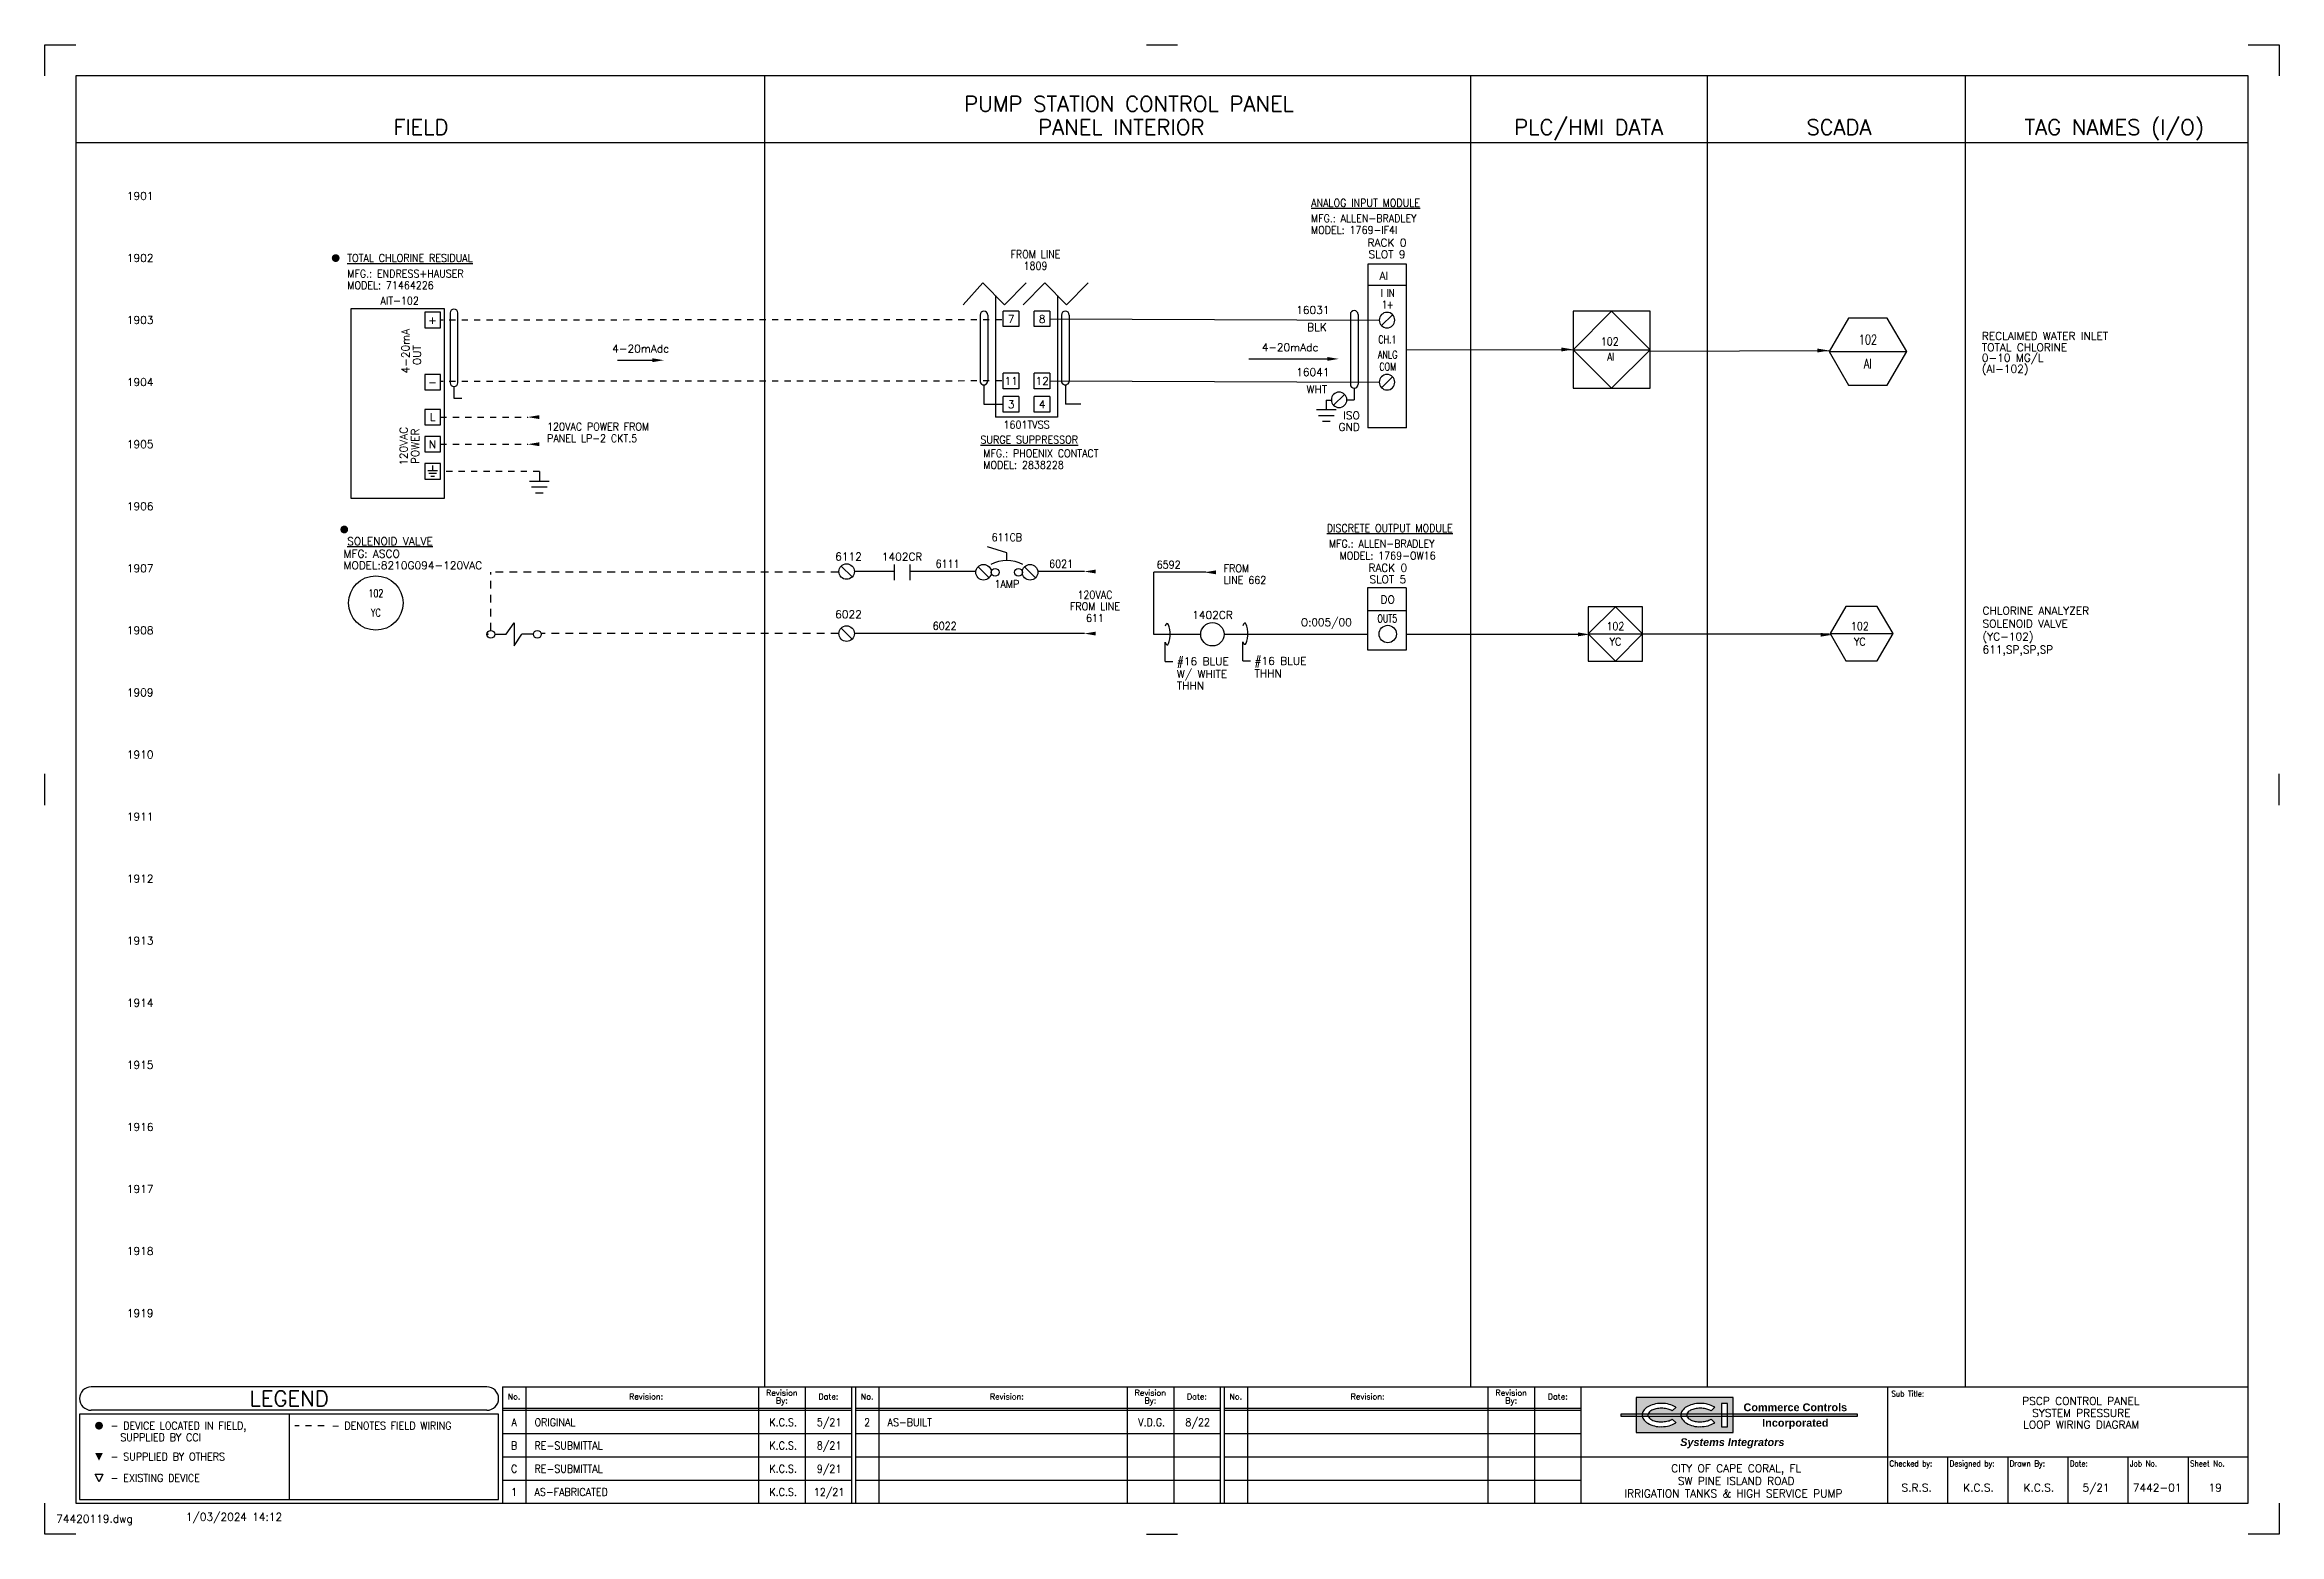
# Model space of a CAD drawing. Extents: x 0 to 36, y 0 to 24.
import ezdxf
from ezdxf.enums import TextEntityAlignment as Align

# ---------------------------------------------------------------- set-up
doc = ezdxf.new("R2010")
doc.units = 0
doc.header["$LTSCALE"] = 0.5
doc.header["$MEASUREMENT"] = 0
doc.linetypes.add('HIDDEN2', pattern=[0.1875, 0.125, -0.0625])
doc.layers.get('0').update_dxf_attribs({"linetype": 'CONTINUOUS'})
for name, color, linetype in [('02_i1769-IA16-AC-DIGITAL-', 32, 'CONTINUOUS'), ('02_i1769-IF8-ANALOG-', 32, 'CONTINUOUS'), ('BORDER', 2, 'CONTINUOUS'), ('CUT-MARK', 5, 'CONTINUOUS')]:
    doc.layers.add(name, color=color, linetype=linetype)
doc.styles.add('arial', font='arialbd.ttf')
doc.styles.add('arialitalic', font='arialbi.ttf')
doc.styles.add('ROMANS', font='ROMANS.shx')
doc.styles.get("Standard").update_dxf_attribs({"font": 'SIMPLEX'})
doc.linetypes.add('FENCELINE1', pattern='A,0.25,-0.1,[133,ltypeshp.shx,S=0.1,R=0,X=-0.1,Y=0],-0.1,1', length=1.45)

# ---------------------------------------------------------------- blocks, each defined once
blk = doc.blocks.new('CUTMARK')
at = {"color": 5}
for p, q in [((0, 23.5), (0, 24)), ((0, 24), (0.5, 24)), ((17.75, 24), (18.25, 24)), ((35.5, 24), (36, 24)), ((36, 24), (36, 23.5)), ((0, 11.75), (0, 12.25)), ((36, 11.75), (36, 12.25)), ((0, 0), (0, 0.5)), ((36, 0.5), (36, 0)), ((0.5, 0), (0, 0)), ((17.75, 0), (18.25, 0)), ((36, 0), (35.5, 0))]:
    blk.add_line(p, q, dxfattribs=at)
blk = doc.blocks.new('FCIRLEG')
at = {"color": 5, "const_width": 0.0625}
blk.add_lwpolyline([(-0.03125, 0, 1), (0.03125, 0, 1)], format="xyb", close=True, dxfattribs=at)
blk = doc.blocks.new('FTRIULEG')
at = {"color": 5}
blk.add_solid([(0, 0.125), (0, 0.125), (-0.0625, 0), (0.0625, 0)], dxfattribs=at)
blk = doc.blocks.new('CCILOGO3')
h = blk.add_hatch(color=256)
h.paths.add_polyline_path([(25.922, 2.094, -0.060974), (26.047, 2.109, -0.060974), (26.172, 2.094, -0.074343), (26.268, 2.054, -0.016679), (26.281, 2.046), (26.221, 1.988, 0.036094), (26.202, 1.999, 0.064948), (26.135, 2.022, 0.051099), (26.047, 2.031, 0.051099), (25.958, 2.022, 0.064948), (25.892, 1.999, 0.104203), (25.841, 1.959, 0.105248), (25.83, 1.937), (26.36, 1.937, -0.117879), (26.38, 1.988, -0.106943), (26.451, 2.054, -0.074343), (26.547, 2.094, -0.060974), (26.672, 2.109, -0.060974), (26.797, 2.094, -0.074343), (26.893, 2.054, -0.016679), (26.906, 2.046), (26.846, 1.988, 0.036094), (26.827, 1.999, 0.064948), (26.76, 2.022, 0.051099), (26.672, 2.031, 0.051099), (26.583, 2.022, 0.064948), (26.517, 1.999, 0.104203), (26.466, 1.959, 0.105248), (26.455, 1.937), (27.016, 1.937), (27.016, 2.109), (27.109, 2.109), (27.109, 1.937), (27.203, 1.937), (27.203, 2.203), (25.641, 2.203), (25.641, 1.937), (25.735, 1.937, -0.117879), (25.755, 1.988, -0.106943), (25.826, 2.054, -0.074343)])
h.paths.add_polyline_path([(25.826, 1.789, -0.106943), (25.755, 1.856, -0.117879), (25.735, 1.906), (25.641, 1.906), (25.641, 1.641), (27.203, 1.641), (27.203, 1.906), (27.109, 1.906), (27.109, 1.734), (27.016, 1.734), (27.016, 1.906), (26.455, 1.906, 0.105248), (26.466, 1.885, 0.104203), (26.517, 1.845, 0.064948), (26.592, 1.819, 0.063643), (26.672, 1.812, 0.051099), (26.76, 1.822, 0.064948), (26.827, 1.845, 0.036094), (26.846, 1.856), (26.906, 1.798, -0.016679), (26.893, 1.789, -0.074343), (26.797, 1.75, -0.060974), (26.672, 1.734, -0.074995), (26.558, 1.745, -0.074343), (26.451, 1.789, -0.106943), (26.38, 1.856, -0.117879), (26.36, 1.906), (25.83, 1.906, 0.105248), (25.841, 1.885, 0.104203), (25.892, 1.845, 0.064948), (25.967, 1.819, 0.063643), (26.047, 1.812, 0.051099), (26.135, 1.822, 0.064948), (26.202, 1.845, 0.036094), (26.221, 1.856), (26.281, 1.798, -0.016679), (26.268, 1.789, -0.074343), (26.172, 1.75, -0.060974), (26.047, 1.734, -0.074995), (25.933, 1.745, -0.074343)])
h.paths.add_polyline_path([(25.641, 1.906), (25.641, 1.937), (25.391, 1.937), (25.391, 1.906)])
h.paths.add_polyline_path([(25.83, 1.906, -0.068202), (25.828, 1.922, -0.068202), (25.83, 1.937), (25.735, 1.937, 0.033731), (25.734, 1.922, 0.033731), (25.735, 1.906)])
h.paths.add_polyline_path([(26.455, 1.906, -0.068202), (26.453, 1.922, -0.068202), (26.455, 1.937), (26.36, 1.937, 0.033731), (26.359, 1.922, 0.033731), (26.36, 1.906)])
h.paths.add_polyline_path([(27.109, 1.906), (27.109, 1.937), (27.016, 1.937), (27.016, 1.906)])
h.paths.add_polyline_path([(29.203, 1.906), (29.203, 1.937), (27.203, 1.937), (27.203, 1.906)])
for p, q in [((27.203, 2.203), (25.641, 2.203)), ((25.641, 2.203), (25.641, 1.641)), ((27.203, 1.641), (27.203, 2.203)), ((29.203, 1.937), (25.391, 1.937)), ((25.391, 1.937), (25.391, 1.906)), ((25.391, 1.906), (29.203, 1.906)), ((26.221, 1.988), (26.281, 2.046)), ((26.221, 1.856), (26.281, 1.798)), ((26.846, 1.988), (26.906, 2.046)), ((26.846, 1.856), (26.906, 1.798)), ((27.109, 2.109), (27.016, 2.109)), ((27.016, 2.109), (27.016, 1.734)), ((27.109, 1.734), (27.109, 2.109)), ((29.203, 1.906), (29.203, 1.937)), ((25.641, 1.641), (27.203, 1.641)), ((27.016, 1.734), (27.109, 1.734))]:
    blk.add_line(p, q)
for centre, radius, start, end in [((25.851, 1.922), 0.116, 145.3805, 180), ((25.851, 1.922), 0.116, 180, 214.6195), ((25.944, 1.857), 0.23, 120.9638, 145.3805), ((25.944, 1.987), 0.23, 214.6195, 239.0362), ((26.006, 1.754), 0.35, 103.9568, 120.9638), ((25.886, 1.922), 0.0581, 140.3607, 180), ((25.886, 1.922), 0.0581, 180, 219.6393), ((25.962, 1.859), 0.157, 116.5651, 140.3607), ((25.962, 1.985), 0.157, 219.6393, 243.4349), ((26.013, 1.757), 0.271, 101.7009, 116.5651), ((26.028, 2.117), 0.305, 243.4349, 258.2991), ((26.047, 1.59), 0.519, 90, 103.9568), ((26.047, 1.595), 0.436, 90, 101.7009), ((26.031, 2.129), 0.317, 258.2991, 272.8654), ((26.047, 1.59), 0.519, 76.0432, 90), ((26.047, 1.595), 0.436, 78.2991, 90), ((26.047, 2.249), 0.436, 270, 281.7009), ((26.08, 1.757), 0.271, 63.4349, 78.2991), ((26.08, 2.087), 0.271, 281.7009, 296.5651), ((26.088, 1.754), 0.35, 59.0362, 76.0432), ((26.131, 1.859), 0.157, 55.1664, 63.4349), ((26.131, 1.985), 0.157, 296.5651, 304.8336), ((26.149, 1.857), 0.23, 55.214, 59.0362), ((26.476, 1.922), 0.116, 145.3805, 180), ((26.476, 1.922), 0.116, 180, 214.6195), ((26.569, 1.857), 0.23, 120.9638, 145.3805), ((26.569, 1.987), 0.23, 214.6195, 239.0362), ((26.631, 1.754), 0.35, 103.9568, 120.9638), ((26.511, 1.922), 0.0581, 140.3607, 180), ((26.511, 1.922), 0.0581, 180, 219.6393), ((26.587, 1.859), 0.157, 116.5651, 140.3607), ((26.587, 1.985), 0.157, 219.6393, 243.4349), ((26.638, 1.757), 0.271, 101.7009, 116.5651), ((26.653, 2.117), 0.305, 243.4349, 258.2991), ((26.672, 1.59), 0.519, 90, 103.9568), ((26.672, 1.595), 0.436, 90, 101.7009), ((26.656, 2.129), 0.317, 258.2991, 272.8654), ((26.672, 1.59), 0.519, 76.0432, 90), ((26.672, 1.595), 0.436, 78.2991, 90), ((26.672, 2.249), 0.436, 270, 281.7009), ((26.705, 1.757), 0.271, 63.4349, 78.2991), ((26.705, 2.087), 0.271, 281.7009, 296.5651), ((26.713, 1.754), 0.35, 59.0362, 76.0432), ((26.756, 1.859), 0.157, 55.1664, 63.4349), ((26.756, 1.985), 0.157, 296.5651, 304.8336), ((26.774, 1.857), 0.23, 55.214, 59.0362), ((26.027, 2.125), 0.391, 239.0362, 256.0432), ((26.025, 2.118), 0.384, 256.0432, 273.1986), ((26.047, 2.253), 0.519, 270, 283.9568), ((26.088, 2.09), 0.35, 283.9568, 300.9638), ((26.149, 1.987), 0.23, 300.9638, 304.786), ((26.652, 2.125), 0.391, 239.0362, 256.0432), ((26.65, 2.118), 0.384, 256.0432, 273.1986), ((26.672, 2.253), 0.519, 270, 283.9568), ((26.713, 2.09), 0.35, 283.9568, 300.9638), ((26.774, 1.987), 0.23, 300.9638, 304.786)]:
    blk.add_arc(centre, radius, start, end)
for s, style, p in [('Commerce Controls', 'arial', (28.203, 1.984)), ('Incorporated', 'arial', (28.203, 1.734)), ('Systems Integrators', 'arialitalic', (27.188, 1.422))]:
    blk.add_text(s, height=0.125, dxfattribs=dict(style=style)).set_placement(p, align=Align.CENTER)
blk = doc.blocks.new('TERM')
at = {"color": 1}
blk.add_line((-0.088, 0.088), (0.088, -0.088), dxfattribs=at)
blk.add_circle((0, 0), 0.125, dxfattribs=at)
blk = doc.blocks.new('gnd')
at = {"color": 5}
for p, q in [((0, 0), (0, -0.15625)), ((-0.15625, -0.15625), (0.15625, -0.15625)), ((-0.125, -0.25), (0.125, -0.25)), ((-0.0625, -0.34375), (0.0625, -0.34375))]:
    blk.add_line(p, q, dxfattribs=at)
blk = doc.blocks.new('RARROW')
at = {"color": 5}
blk.add_solid([(-0.125, 0.03125), (-0.125, -0.03125), (0.0625, 0)], dxfattribs=at)
blk = doc.blocks.new('LARROW')
at = {"color": 5}
blk.add_solid([(0.125, 0.03125), (0.125, -0.03125), (-0.0625, 0)], dxfattribs=at)
blk = doc.blocks.new('VNUMHAND')
at = {"color": 5}
blk.add_line((0, 0), (0, -0.309), dxfattribs=at)
at = {"color": 5, "linetype": 'Continuous'}
blk.add_polyline3d([(0, -0.309, 0), (-0.012, -0.281, 0), (-0.026, -0.267, 0), (-0.04, -0.269, 0), (-0.054, -0.286, 0), (-0.065, -0.318, 0), (-0.073, -0.361, 0), (-0.078, -0.411, 0), (-0.078, -0.464, 0), (-0.073, -0.514, 0), (-0.065, -0.557, 0), (-0.054, -0.589, 0), (-0.04, -0.606, 0), (-0.026, -0.608, 0), (-0.012, -0.594, 0), (0, -0.566, 0)], dxfattribs=at)
blk = doc.blocks.new('1SHIELD')
at = {"color": 5}
for p, q in [((-0.0625, 0.0625), (-0.0625, -1.0625)), ((0.0625, -1.0625), (0.0625, 0.0625)), ((0, -1.125), (0, -1.3125))]:
    blk.add_line(p, q, dxfattribs=at)
for centre, start, end in [((0, 0.0625), 0, 180), ((0, -1.0625), 180, 0)]:
    blk.add_arc(centre, 0.0625, start, end, dxfattribs=at)
blk = doc.blocks.new('sv')
at = {"color": 5}
for p, q in [((-0.3125, 0), (-0.125, 0)), ((-0.125, 0), (0, 0.1875)), ((0, 0.1875), (0, -0.1875)), ((0, -0.1875), (0.125, 0)), ((0.3125, 0), (0.125, 0))]:
    blk.add_line(p, q, dxfattribs=at)
for centre in [(-0.375, 0), (0.375, 0)]:
    blk.add_circle(centre, 0.0625, dxfattribs=at)
blk.add_point((-0.421875, 0), dxfattribs=at)
blk.add_attdef('NUMBER', text='', height=0.125, dxfattribs=at).set_placement((0, 0.3125), align=Align.CENTER)
blk = doc.blocks.new('conno')
at = {"color": 5}
for p, q in [((-0.125, 0.125), (-0.125, -0.125)), ((0.125, 0.125), (0.125, -0.125))]:
    blk.add_line(p, q, dxfattribs=at)
at = {"color": 5, "style": 'ROMANS'}
blk.add_attdef('NUMBER', text='', height=0.125, dxfattribs=at).set_placement((0, 0.1875), align=Align.CENTER)
blk = doc.blocks.new('1CB')
at = {"color": 5}
for p, q in [((0, 0.312), (-0.312, 0.408)), ((0, 0.188), (0, 0.312))]:
    blk.add_line(p, q, dxfattribs=at)
for centre in [(-0.188, 0), (0.188, 0)]:
    blk.add_circle(centre, 0.0625, dxfattribs=at)
blk.add_arc((0, -0.375), 0.562, 62.5596, 117.4404, dxfattribs=at)
blk = doc.blocks.new('term1cb')
for name, p in [('1CB', (0, 0)), ('TERM', (-0.375, 0)), ('TERM', (0.375, 0))]:
    blk.add_blockref(name, p)
blk = doc.blocks.new('11')
at = {"style": 'ROMANS', "width": 0.9}
for s, p in [('C', (7.562, 0.993)), ('K.C.S.', (11.896, 0.993)), ('9/21', (12.637, 0.993))]:
    blk.add_text(s, height=0.125, dxfattribs=at).set_placement(p, align=Align.CENTER)
blk.add_text('RE-SUBMITTAL', height=0.125, dxfattribs=at).set_placement((7.891, 0.993))
blk = doc.blocks.new('14')
at = {"style": 'ROMANS', "width": 0.9}
for s, p in [('1', (7.563, 0.618)), ('K.C.S.', (11.896, 0.618)), ('12/21', (12.637, 0.618))]:
    blk.add_text(s, height=0.125, dxfattribs=at).set_placement(p, align=Align.CENTER)
blk.add_text('AS-FABRICATED', height=0.125, dxfattribs=at).set_placement((7.891, 0.618))
blk = doc.blocks.new('DrawingName')
at = {"color": 0, "linetype": 'Continuous', "insert": (0.1875, 0.3125), "char_height": 0.125, "attachment_point": 1, "style": 'ROMANS'}
blk.add_mtext('74420119.dwg', dxfattribs=at)
blk = doc.blocks.new('dwgfilename')
at = {"color": 0, "linetype": 'Continuous'}
blk.add_blockref('DrawingName', (0, 0), dxfattribs=at)
blk = doc.blocks.new('dwgdate')
at = {"color": 0, "linetype": 'Continuous', "insert": (2.1875, 0.34375), "char_height": 0.125, "attachment_point": 1, "style": 'ROMANS'}
blk.add_mtext(' 1/03/2024 14:12', dxfattribs=at)
blk = doc.blocks.new('Drawing_Name_Date_Panel_Layout')
at = {"linetype": 'Continuous'}
for name in ['dwgdate', 'dwgfilename']:
    blk.add_blockref(name, (0, 0), dxfattribs=at)

msp = doc.modelspace()

# ---------------------------------------------------------------- linework, layer by layer
at = {"linetype": 'Continuous'}
for p, q in [((11.594, 23.5), (11.594, 2.375)), ((22.969, 23.5), (22.969, 2.375)), ((26.781, 23.5), (26.781, 2.375)), ((30.938, 23.5), (30.938, 2.375)), ((0.5, 22.422), (35.5, 22.422)), ((15.113, 20.164), (14.799, 19.81)), ((15.463, 19.81), (15.113, 20.164)), ((15.812, 20.164), (15.463, 19.81)), ((16.113, 20.164), (15.763, 19.81)), ((16.463, 19.81), (16.113, 20.164)), ((16.812, 20.164), (16.463, 19.81)), ((21.939, 20.464), (21.314, 20.464)), ((21.314, 20.464), (21.314, 17.829)), ((21.939, 17.829), (21.939, 20.464)), ((15.318, 19.957), (15.318, 18)), ((16.318, 19.957), (16.318, 18)), ((21.314, 20.125), (21.939, 20.125)), ((6.125, 19.688), (6.125, 19.438)), ((6.125, 19.688), (6.125, 19.438)), ((6.375, 19.688), (6.125, 19.688)), ((6.375, 19.688), (6.125, 19.688)), ((6.375, 19.438), (6.375, 19.688)), ((6.375, 19.438), (6.375, 19.688)), ((15.693, 19.707), (15.443, 19.707)), ((15.443, 19.457), (15.443, 19.707)), ((15.693, 19.457), (15.443, 19.457)), ((15.693, 19.707), (15.693, 19.457)), ((16.193, 19.707), (15.943, 19.707)), ((15.943, 19.457), (15.943, 19.707)), ((16.193, 19.457), (15.943, 19.457)), ((16.193, 19.707), (16.193, 19.457)), ((16.193, 19.582), (21.5, 19.562)), ((6.125, 19.438), (6.375, 19.438)), ((6.125, 19.438), (6.375, 19.438)), ((24.623, 19.085), (25.862, 19.085)), ((28.747, 19.055), (29.997, 19.055)), ((28.83, 19.055), (29.913, 19.055)), ((6.125, 18.688), (6.125, 18.438)), ((6.125, 18.688), (6.125, 18.438)), ((6.375, 18.688), (6.125, 18.688)), ((6.375, 18.688), (6.125, 18.688)), ((6.125, 18.438), (6.375, 18.438)), ((6.125, 18.438), (6.375, 18.438)), ((6.375, 18.438), (6.375, 18.688)), ((6.375, 18.438), (6.375, 18.688)), ((15.693, 18.707), (15.443, 18.707)), ((15.443, 18.457), (15.443, 18.707)), ((15.693, 18.457), (15.443, 18.457)), ((15.693, 18.707), (15.693, 18.457)), ((16.193, 18.707), (15.943, 18.707)), ((15.943, 18.457), (15.943, 18.707)), ((16.193, 18.457), (15.943, 18.457)), ((16.193, 18.707), (16.193, 18.457)), ((16.193, 18.582), (21.5, 18.562)), ((6.125, 18.125), (6.125, 17.875)), ((6.375, 18.125), (6.125, 18.125)), ((6.375, 17.875), (6.375, 18.125)), ((6.594, 18.304), (6.719, 18.304)), ((15.131, 18.207), (15.443, 18.207)), ((16.318, 18), (15.318, 18)), ((15.693, 18.332), (15.443, 18.332)), ((15.443, 18.082), (15.443, 18.332)), ((15.693, 18.082), (15.443, 18.082)), ((15.693, 18.332), (15.693, 18.082)), ((16.193, 18.332), (15.943, 18.332)), ((15.943, 18.082), (15.943, 18.332)), ((16.193, 18.082), (15.943, 18.082)), ((16.193, 18.332), (16.193, 18.082)), ((16.694, 18.207), (16.443, 18.207)), ((16.694, 18.207), (16.443, 18.207)), ((6.125, 17.875), (6.375, 17.875)), ((6.125, 17.688), (6.125, 17.438)), ((6.375, 17.688), (6.125, 17.688)), ((6.375, 17.438), (6.375, 17.688)), ((21.939, 17.829), (21.314, 17.829)), ((6.125, 17.438), (6.375, 17.438)), ((6.125, 17.25), (6.125, 17)), ((6.375, 17.25), (6.125, 17.25)), ((6.125, 17), (6.375, 17)), ((6.375, 17), (6.375, 17.25)), ((17.867, 14.499), (17.867, 15.499)), ((21.934, 15.248), (21.309, 15.248)), ((21.312, 15.25), (21.312, 14.25)), ((21.935, 15.247), (21.936, 14.25)), ((21.935, 14.88), (21.31, 14.88)), ((24.867, 14.506), (25.742, 14.506)), ((28.766, 14.511), (29.777, 14.511)), ((28.834, 14.511), (29.709, 14.511)), ((21.312, 14.25), (21.938, 14.25)), ((0.875, 0.844), (0.813, 0.969)), ((0.813, 0.969), (0.938, 0.969)), ((0.938, 0.969), (0.875, 0.844))]:
    msp.add_line(p, q, dxfattribs=at)
at = {"color": 0, "linetype": 'Continuous'}
for p, q in [((4.938, 16.688), (4.938, 19.75)), ((4.938, 19.75), (6.438, 19.75)), ((6.438, 19.75), (6.438, 16.688)), ((25.243, 19.704), (24.623, 19.085)), ((24.623, 19.704), (24.623, 18.465)), ((25.862, 19.704), (24.623, 19.704)), ((25.862, 19.085), (25.243, 19.704)), ((25.862, 18.465), (25.862, 19.704)), ((24.623, 19.085), (25.243, 18.465)), ((25.243, 18.465), (25.862, 19.085)), ((24.623, 18.465), (25.862, 18.465)), ((6.438, 16.688), (4.938, 16.688)), ((18.713, 15.499), (17.867, 15.499)), ((25.305, 14.944), (24.867, 14.506)), ((24.867, 14.944), (24.867, 14.069)), ((25.742, 14.944), (24.867, 14.944)), ((25.742, 14.506), (25.305, 14.944)), ((25.742, 14.069), (25.742, 14.944)), ((18.625, 14.499), (17.867, 14.499)), ((21.312, 14.499), (19, 14.499)), ((24.867, 14.506), (25.305, 14.069)), ((25.305, 14.069), (25.742, 14.506)), ((18.052, 14.064), (18.177, 14.064)), ((19.303, 14.072), (19.428, 14.072)), ((24.867, 14.069), (25.742, 14.069)), ((7.313, 0.562), (7.313, 1.937))]:
    msp.add_line(p, q, dxfattribs=at)
at = {"linetype": 'HIDDEN2'}
for p, q in [((15.418, 19.569), (6.375, 19.562)), ((15.418, 18.582), (6.375, 18.575)), ((6.375, 18), (7.781, 18)), ((6.375, 17.563), (7.781, 17.563)), ((7.969, 17.125), (6.375, 17.125)), ((4.5, 1.75), (4.031, 1.75))]:
    msp.add_line(p, q, dxfattribs=at)
for p, q in [((15.068, 19.644), (15.068, 18.582)), ((15.193, 19.644), (15.193, 18.582)), ((16.381, 19.644), (16.381, 18.582)), ((16.381, 19.644), (16.381, 18.582)), ((16.506, 19.644), (16.506, 18.582)), ((16.506, 19.644), (16.506, 18.582)), ((21.035, 19.653), (21.035, 18.528)), ((21.16, 19.653), (21.16, 18.528)), ((9.227, 18.916), (9.852, 18.916)), ((19.401, 18.937), (20.713, 18.937)), ((15.131, 18.519), (15.131, 18.207)), ((16.443, 18.519), (16.443, 18.207)), ((16.443, 18.519), (16.443, 18.207)), ((21.097, 18.466), (21.097, 18.278)), ((20.647, 18.273), (20.725, 18.273)), ((13.688, 15.512), (13.044, 15.512)), ((15, 15.512), (13.938, 15.512)), ((16.75, 15.512), (16, 15.512)), ((16.75, 14.512), (13.044, 14.512))]:
    msp.add_line(p, q)
at = {"color": 0, "linetype": 'FENCELINE1', "ltscale": 0.5}
for p, q in [((21.938, 19.089), (24.623, 19.085)), ((21.936, 14.502), (24.75, 14.502)), ((25.739, 14.502), (25.742, 14.502)), ((25.75, 14.506), (28.75, 14.506))]:
    msp.add_line(p, q, dxfattribs=at)
at = {"linetype": 'FENCELINE1', "ltscale": 0.5}
msp.add_line((25.862, 19.063), (28.745, 19.072), dxfattribs=at)
at = {"color": 0}
for p, q in [((20.978, 18.278), (21.097, 18.278)), ((7.125, 2.375), (0.75, 2.375)), ((0.562, 1.937), (0.562, 0.562)), ((7.313, 1.937), (0.562, 1.937)), ((7.125, 2), (0.75, 2)), ((3.938, 1.937), (3.938, 0.562)), ((0.562, 0.562), (7.313, 0.562))]:
    msp.add_line(p, q, dxfattribs=at)
at = {"linetype": 'HIDDEN2', "ltscale": 2}
for p, q in [((12.788, 15.5), (7.188, 15.5)), ((7.188, 14.562), (7.188, 15.5)), ((12.788, 14.513), (8, 14.513))]:
    msp.add_line(p, q, dxfattribs=at)
at = {"color": 2}
for p, q in [((7.375, 2.375), (13.062, 2.375)), ((7.375, 2.375), (7.375, 0.5)), ((7.75, 2.375), (7.75, 0.5)), ((11.5, 2.375), (11.5, 0.5)), ((12.25, 2.375), (12.25, 0.5)), ((13, 2.375), (13, 0.5)), ((13.062, 2.375), (13.062, 0.5)), ((13.062, 2.375), (19, 2.375)), ((13.438, 2.375), (13.438, 0.5)), ((17.438, 2.375), (17.438, 0.5)), ((18.188, 2.375), (18.188, 0.5)), ((18.938, 2.375), (18.938, 0.5)), ((19, 2.375), (24.75, 2.375)), ((19, 2.375), (19, 0.5)), ((19.375, 2.375), (19.375, 0.5)), ((23.25, 2.375), (23.25, 0.5)), ((24, 2.375), (24, 0.5)), ((24.754, 2.375), (35.5, 2.375)), ((24.754, 0.5), (24.754, 2.375)), ((29.688, 2.375), (29.688, 0.5)), ((7.375, 2.031), (12.996, 2.031)), ((7.375, 2), (13, 2)), ((13.062, 2.031), (18.933, 2.031)), ((13.062, 2), (18.938, 2)), ((19, 2.031), (24.746, 2.031)), ((19, 2), (24.75, 2)), ((7.375, 1.625), (13, 1.625)), ((13.062, 1.625), (18.938, 1.625)), ((19, 1.625), (24.75, 1.625)), ((7.375, 1.25), (13, 1.25)), ((13.062, 1.25), (18.938, 1.25)), ((19, 1.25), (24.75, 1.25)), ((24.754, 1.25), (35.5, 1.25)), ((30.656, 1.25), (30.656, 0.5)), ((31.625, 1.25), (31.625, 0.5)), ((32.594, 1.25), (32.594, 0.5)), ((33.562, 1.25), (33.562, 0.5)), ((34.531, 1.25), (34.531, 0.5)), ((7.375, 0.875), (13, 0.875)), ((13.062, 0.875), (18.938, 0.875)), ((19, 0.875), (24.75, 0.875))]:
    msp.add_line(p, q, dxfattribs=at)
at = {"color": 0}
for points in [[(29.059, 19.596), (28.747, 19.055), (29.059, 18.513), (29.684, 18.513), (29.997, 19.055), (29.684, 19.596)], [(29.019, 14.949), (28.766, 14.511), (29.019, 14.074), (29.524, 14.074), (29.777, 14.511), (29.524, 14.949)]]:
    msp.add_lwpolyline(points, close=True, dxfattribs=at)
at = {"linetype": 'Continuous'}
msp.add_circle((5.335, 15.005), 0.438, dxfattribs=at)
at = {"color": 5}
msp.add_circle((18.812, 14.5), 0.188, dxfattribs=at)
at = {"color": 0, "linetype": 'Continuous'}
msp.add_circle((21.637, 14.505), 0.14, dxfattribs=at)
for centre, start, end in [((15.131, 19.644), 0.0133, 180.0133), ((16.443, 19.644), 0.0133, 180.0133), ((16.443, 19.644), 0.0133, 180.0133), ((21.097, 19.653), 0, 180), ((15.131, 18.582), 180.0133, 0.0133), ((16.443, 18.582), 180.0133, 0.0133), ((16.443, 18.582), 180.0133, 0.0133), ((21.097, 18.528), 180, 0)]:
    msp.add_arc(centre, 0.0625, start, end)
at = {"color": 0}
for centre, start, end in [((0.75, 2.187), 90, 270), ((7.125, 2.187), 270, 90)]:
    msp.add_arc(centre, 0.188, start, end, dxfattribs=at)
at = {"color": 5}
for points in [[(24.436, 19.121), (24.436, 19.058), (24.623, 19.09)], [(28.559, 19.041), (28.559, 19.104), (28.747, 19.073)]]:
    msp.add_solid(points, dxfattribs=at)
at = {"layer": 'BORDER', "color": 2}
for p, q in [((35.5, 23.5), (0.5, 23.5)), ((0.5, 23.5), (0.5, 0.5)), ((35.5, 0.5), (35.5, 23.5)), ((0.5, 0.5), (35.5, 0.5))]:
    msp.add_line(p, q, dxfattribs=at)

# ---------------------------------------------------------------- block references
at = {"linetype": 'Continuous'}
for name, p in [('FCIRLEG', (4.688, 20.562)), ('1SHIELD', (6.594, 19.616)), ('LARROW', (7.844, 18)), ('LARROW', (7.844, 17.563)), ('term1cb', (15.5, 15.5)), ('TERM', (12.919, 15.512)), ('sv', (7.562, 14.5)), ('TERM', (12.919, 14.512)), ('11', (0, 0)), ('14', (0, 0)), ('Drawing_Name_Date_Panel_Layout', (0, 0))]:
    msp.add_blockref(name, p, dxfattribs=at)
at = {"color": 0, "xscale": -1}
for name, p in [('TERM', (21.625, 19.562)), ('TERM', (20.853, 18.278)), ('TERM', (21.625, 18.562)), ('gnd', (20.647, 18.271))]:
    msp.add_blockref(name, p, dxfattribs=at)
msp.add_blockref('RARROW', (9.914, 18.916))
at = {"xscale": -1, "rotation": 180}
msp.add_blockref('RARROW', (20.787, 18.937), dxfattribs=at)
at = {"color": 0, "linetype": 'Continuous', "xscale": 0.5, "yscale": 0.5, "zscale": 0.5}
msp.add_blockref('gnd', (6.25, 17.219), dxfattribs=at)
at = {"color": 0, "linetype": 'Continuous'}
for name, p in [('gnd', (7.969, 17.125)), ('FCIRLEG', (4.826, 16.189)), ('LARROW', (16.807, 15.512)), ('LARROW', (18.744, 15.499)), ('LARROW', (16.807, 14.512)), ('CCILOGO3', (0, 0)), ('FCIRLEG', (0.875, 1.75))]:
    msp.add_blockref(name, p, dxfattribs=at)
at = {"linetype": 'Continuous'}
msp.add_blockref('conno', (13.812, 15.5), dxfattribs=at).add_auto_attribs({'NUMBER': '1402CR'})
at = {"color": 0, "linetype": 'Continuous', "rotation": 180}
for p in [(18.052, 14.064), (19.303, 14.072)]:
    msp.add_blockref('VNUMHAND', p, dxfattribs=at)
at = {"linetype": 'Continuous', "xscale": -1, "rotation": 180}
for p in [(24.826, 14.499), (28.734, 14.493)]:
    msp.add_blockref('RARROW', p, dxfattribs=at)
at = {"rotation": 180}
msp.add_blockref('FTRIULEG', (0.875, 1.312), dxfattribs=at)
at = {"layer": 'CUT-MARK'}
msp.add_blockref('CUTMARK', (0, 0), dxfattribs=at)

# ---------------------------------------------------------------- texts
at = {"style": 'ROMANS'}
for s, height, p in [('PUMP STATION CONTROL PANEL', 0.25, (17.469, 22.922)), ('PANEL INTERIOR', 0.25, (17.344, 22.547)), ('BLK', 0.125, (20.496, 19.386)), ('4-20mAdc', 0.125, (9.602, 19.041)), ('4-20mAdc', 0.125, (20.064, 19.062)), ('WHT', 0.125, (20.496, 18.386)), ('PSCP CONTROL PANEL ', 0.125, (32.846, 2.085)), ('LOOP WIRING DIAGRAM', 0.125, (32.81, 1.704)), ('SYSTEM PRESSURE', 0.125, (32.81, 1.891)), ('CITY OF CAPE CORAL, FL', 0.125, (27.25, 1)), ('IRRIGATION TANKS & HIGH SERVICE PUMP ', 0.125, (27.25, 0.595)), ('SW PINE ISLAND ROAD', 0.125, (27.25, 0.798))]:
    msp.add_text(s, height=height, dxfattribs=at).set_placement(p, align=Align.CENTER)
at = {"linetype": 'Continuous', "style": 'ROMANS'}
for s, height, p in [('FIELD', 0.25, (6.062, 22.547)), ('PLC/HMI DATA', 0.25, (24.875, 22.547)), ('SCADA', 0.25, (28.906, 22.547)), ('TAG NAMES (I/O)', 0.25, (33.344, 22.547)), ('RACK 0', 0.125, (21.625, 20.748)), ('SLOT 9', 0.125, (21.625, 20.56)), ('AI', 0.125, (21.575, 20.214)), ('+', 0.125, (6.25, 19.5)), ('7', 0.125, (15.568, 19.519)), ('8', 0.125, (16.068, 19.519)), ('16031', 0.125, (20.432, 19.662)), ('16041', 0.125, (20.432, 18.662)), ('-', 0.125, (6.25, 18.5)), ('11', 0.125, (15.568, 18.519)), ('12', 0.125, (16.068, 18.519)), ('3', 0.125, (15.568, 18.144)), ('4', 0.125, (16.068, 18.144)), ('%%USOLENOID VALVE', 0.125, (5.562, 15.938)), ('6112', 0.125, (12.949, 15.691)), ('RACK 0', 0.125, (21.638, 15.509)), ('SLOT 5', 0.125, (21.638, 15.322)), ('DO', 0.125, (21.637, 14.998)), ('6022', 0.125, (12.949, 14.76)), ('O:005/00', 0.125, (20.647, 14.632))]:
    msp.add_text(s, height=height, dxfattribs=at).set_placement(p, align=Align.CENTER)
for s, p in [('1901', (1.751, 21.501)), ('1902', (1.751, 20.501)), ('1903', (1.751, 19.501)), ('1904', (1.751, 18.501)), ('ISO', (21.189, 17.964)), ('GND', (21.189, 17.777)), ('1905', (1.751, 17.501)), ('1906', (1.751, 16.501)), ('1907', (1.751, 15.501)), ('1908', (1.751, 14.501)), ('1909', (1.751, 13.501)), ('1910', (1.751, 12.501)), ('1911', (1.751, 11.501)), ('1912', (1.751, 10.501)), ('1913', (1.751, 9.501)), ('1914', (1.751, 8.501)), ('1915', (1.751, 7.501)), ('1916', (1.751, 6.501)), ('1917', (1.751, 5.501)), ('1918', (1.751, 4.501)), ('1919', (1.751, 3.501))]:
    msp.add_text(s, height=0.125, dxfattribs=at).set_placement(p, align=Align.RIGHT)
at = {"color": 0, "linetype": 'Continuous', "style": 'ROMANS', "width": 0.9}
for s, p in [('%%UANALOG INPUT MODULE', (20.402, 21.389)), ('MFG.: ALLEN-BRADLEY ', (20.4, 21.139)), ('MODEL: 1769-IF4I', (20.4, 20.952)), ('%%UTOTAL CHLORINE RESIDUAL', (4.875, 20.5)), ('MFG.: ENDRESS+HAUSER', (4.875, 20.25)), ('MODEL: 71464226', (4.875, 20.062)), ('%%USURGE SUPPRESSOR', (15.075, 17.573)), ('MFG.: PHOENIX CONTACT', (15.121, 17.354)), ('MODEL: 2838228', (15.121, 17.167)), ('%%UDISCRETE OUTPUT MODULE', (20.655, 16.148)), ('MFG.: ALLEN-BRADLEY', (20.689, 15.897)), ('MODEL: 1769-OW16', (20.861, 15.704))]:
    msp.add_text(s, height=0.125, dxfattribs=at).set_placement(p)
at = {"linetype": 'Continuous', "style": 'ROMANS'}
for s, height, width, p in [('FROM LINE', 0.125, 0.9, (15.962, 20.562)), ('1809', 0.125, 0.9, (15.962, 20.375)), ('AIT-102', 0.125, 0.9, (5.719, 19.812)), ('I IN', 0.125, 0.75, (21.636, 19.938)), ('1+', 0.125, 0.75, (21.636, 19.75)), ('102', 0.125, 0.9, (25.214, 19.156)), ('102', 0.1546, 0.75, (29.372, 19.171)), ('ANLG', 0.125, 0.75, (21.636, 18.944)), ('COM', 0.125, 0.75, (21.636, 18.75)), ('AI', 0.125, 0.8, (25.23, 18.91)), ('AI', 0.1546, 0.75, (29.372, 18.784)), ('1601TVSS', 0.125, 0.9, (15.818, 17.814)), ('611CB', 0.125, 0.9, (15.5, 16)), ('6111', 0.125, 0.9, (14.545, 15.574)), ('6021', 0.125, 0.9, (16.375, 15.574)), ('6592', 0.125, 0.9, (18.108, 15.561)), ('102', 0.125, 0.75, (5.335, 15.099)), ('1AMP', 0.125, 0.9, (15.5, 15.25)), ('120VAC', 0.125, 0.9, (16.92, 15.074)), ('YC', 0.125, 0.75, (5.335, 14.787)), ('FROM LINE', 0.125, 0.9, (16.92, 14.887)), ('611', 0.125, 0.9, (16.92, 14.699)), ('OUT5', 0.125, 0.75, (21.63, 14.692)), ('6022', 0.125, 0.9, (14.5, 14.574)), ('102', 0.125, 0.9, (25.305, 14.569)), ('YC', 0.125, 0.9, (25.305, 14.319)), ('102', 0.125, 0.9, (29.242, 14.569)), ('YC', 0.125, 0.9, (29.242, 14.319))]:
    msp.add_text(s, height=height, dxfattribs=dict(at, width=width)).set_placement(p, align=Align.CENTER)
at = {"color": 0, "linetype": 'Continuous', "style": 'ROMANS'}
for s, p in [('4-20mA', (5.875, 19.063)), ('OUT', (6.062, 19)), ('120VAC', (5.844, 17.531)), ('POWER', (6.031, 17.531))]:
    msp.add_text(s, height=0.125, rotation=90, dxfattribs=at).set_placement(p, align=Align.CENTER)
at = {"color": 7, "linetype": 'Continuous', "style": 'ROMANS'}
for s, p in [('TOTAL CHLORINE', (31.207, 19.06)), ('RECLAIMED WATER INLET ', (31.207, 19.244)), ('0-10 MG/L', (31.207, 18.893)), ('(AI-102)', (31.207, 18.715))]:
    msp.add_text(s, height=0.125, dxfattribs=at).set_placement(p)
at = {"linetype": 'Continuous', "style": 'ROMANS'}
for s, p in [('L', (6.25, 18)), ('N', (6.25, 17.563))]:
    msp.add_text(s, height=0.125, dxfattribs=at).set_placement(p, align=Align.MIDDLE_CENTER)
at = {"linetype": 'Continuous', "style": 'ROMANS', "width": 0.9}
for s, p in [('PANEL LP-2 CKT.5', (8.094, 17.595)), ('120VAC POWER FROM', (8.094, 17.783)), ('FROM', (18.994, 15.499)), ('LINE 662', (18.994, 15.311))]:
    msp.add_text(s, height=0.125, dxfattribs=at).set_placement(p)
at = {"linetype": 'Continuous', "style": 'ROMANS'}
for s, p in [('MFG: ASCO', (4.812, 15.735)), ('MODEL:8210G094-120VAC', (4.812, 15.548))]:
    msp.add_text(s, height=0.125, dxfattribs=at).set_placement(p)
at = {"color": 0, "linetype": 'Continuous', "style": 'ROMANS'}
for s, p in [('#16 BLUE', (18.24, 14.002)), ('#16 BLUE', (19.491, 14.009)), ('THHN', (18.24, 13.612)), ('W/ WHITE', (18.24, 13.799)), ('THHN', (19.491, 13.807))]:
    msp.add_text(s, height=0.125, dxfattribs=at).set_placement(p)
at = {"color": 0, "style": 'ROMANS'}
msp.add_text('LEGEND', height=0.25, dxfattribs=at).set_placement((3.938, 2.062), align=Align.CENTER)
at = {"color": 2, "style": 'ROMANS'}
for s, p in [('No.', (7.562, 2.219)), ('Revision:', (9.688, 2.219)), ('Revision', (11.875, 2.281)), ('By:', (11.875, 2.156)), ('Date:', (12.625, 2.219)), ('No.', (13.25, 2.219)), ('Revision:', (15.5, 2.219)), ('Revision', (17.812, 2.281)), ('By:', (17.812, 2.156)), ('Date:', (18.562, 2.219)), ('No.', (19.188, 2.219)), ('Revision:', (21.312, 2.219)), ('Revision', (23.625, 2.281)), ('By:', (23.625, 2.156)), ('Date:', (24.375, 2.219))]:
    msp.add_text(s, height=0.0938, dxfattribs=at).set_placement(p, align=Align.MIDDLE_CENTER)
at = {"color": 2, "style": 'ROMANS', "width": 0.9}
for s, height, p in [('Sub Title:', 0.0938, (29.75, 2.219)), ('Checked by:', 0.09375, (29.719, 1.094)), ('Designed by:', 0.09375, (30.688, 1.094)), ('Drawn By:', 0.0938, (31.656, 1.094)), ('Date:', 0.0938, (32.625, 1.094)), ('Job No.', 0.0938, (33.594, 1.094)), ('Sheet No.', 0.0938, (34.562, 1.094))]:
    msp.add_text(s, height=height, dxfattribs=at).set_placement(p)
at = {"style": 'ROMANS', "width": 0.9}
for s, p in [('- DEVICE LOCATED IN FIELD,', (1.063, 1.687)), ('- DENOTES FIELD WIRING', (4.625, 1.687)), ('ORIGINAL', (7.891, 1.743)), ('AS-BUILT', (13.579, 1.743)), ('  SUPPLIED BY CCI', (1.063, 1.5)), ('RE-SUBMITTAL', (7.891, 1.368)), ('- SUPPLIED BY OTHERS', (1.063, 1.187)), ('- EXISTING DEVICE', (1.063, 0.844))]:
    msp.add_text(s, height=0.125, dxfattribs=at).set_placement(p)
for s, p in [('A', (7.562, 1.743)), ('K.C.S.', (11.896, 1.743)), ('5/21', (12.637, 1.743)), ('2', (13.25, 1.743)), ('V.D.G.', (17.833, 1.743)), ('8/22', (18.575, 1.743)), ('B', (7.562, 1.368)), ('K.C.S.', (11.896, 1.368)), ('8/21', (12.637, 1.368))]:
    msp.add_text(s, height=0.125, dxfattribs=at).set_placement(p, align=Align.CENTER)
at = {"style": 'ROMANS'}
msp.add_attdef('1402CR', text='', height=0.125, dxfattribs=at).set_placement((18.812, 14.75), align=Align.CENTER)
at = {"layer": '02_i1769-IA16-AC-DIGITAL-', "color": 0, "style": 'ROMANS', "width": 0.75}
msp.add_text('CH.1', height=0.125, dxfattribs=at).set_placement((21.631, 19.188), align=Align.CENTER)
at = {"layer": '02_i1769-IF8-ANALOG-', "color": 0, "linetype": 'Continuous', "insert": (31.218, 14.943), "char_height": 0.125, "attachment_point": 1, "style": 'ROMANS'}
msp.add_mtext_dynamic_manual_height_columns('CHLORINE ANALYZER\\PSOLENOID VALVE\\P(YC-102)\\P611,SP,SP,SP', width=3.46977, gutter_width=0.625, heights=[1.555], dxfattribs=at)
at = {"layer": 'BORDER', "color": 4, "style": 'ROMANS'}
for s, p in [('S.R.S.', (30.156, 0.688)), ('K.C.S.', (31.156, 0.688)), ('K.C.S.', (32.125, 0.688)), ('5/21', (33.047, 0.688)), ('7442-01', (34.031, 0.688)), ('19', (34.969, 0.688))]:
    msp.add_text(s, height=0.125, dxfattribs=at).set_placement(p, align=Align.CENTER)

doc.saveas('drawing.dxf')
